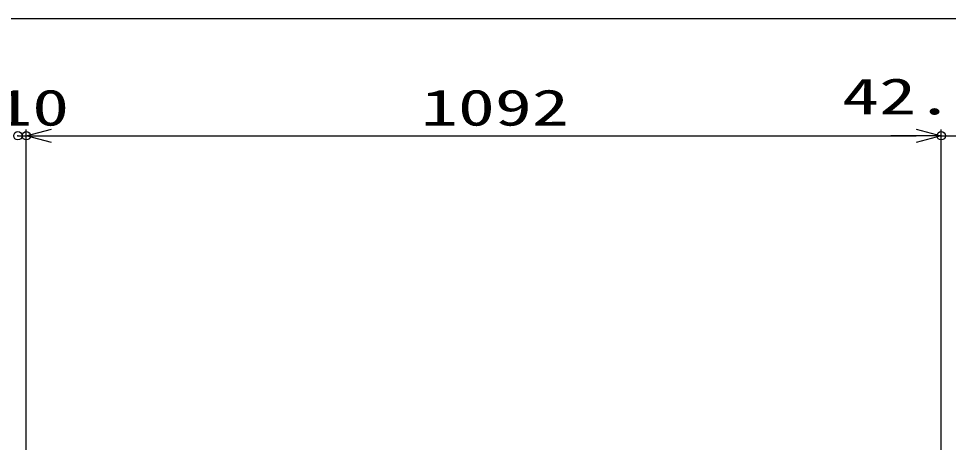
# Model space of a CAD drawing. Units: millimetres, scale not verified. Extents: x -4455 to 4455, y -3150 to 3150.
# Drawn here: x 1484 to 2594, y 377 to 884 of the extents above; entities that cross this region are included whole.
import ezdxf
from ezdxf.enums import TextEntityAlignment as Align

# ---------------------------------------------------------------- set-up
doc = ezdxf.new("R2010")
doc.units = ezdxf.units.MM
doc.header["$LTSCALE"] = 20
doc.header["$PDMODE"] = 32
doc.header["$PDSIZE"] = 10
doc.linetypes.add('USER2', pattern=[0.375, 0.25, -0.125])
doc.layers.add('0-1_寸法線', color=4, linetype='Continuous', lineweight=25)
doc.layers.add('0-2_0', color=3, linetype='USER2', lineweight=25)
doc.layers.add('0-3_DEFPOINTS', color=7, linetype='Continuous')
doc.styles.add('ＭＳ ゴシック', font='')
doc.styles.get('ＭＳ ゴシック').set_extended_font_data('MS Gothic')

# ---------------------------------------------------------------- blocks, each defined once
blk = doc.blocks.new('_Open30')
at = {"layer": '0-2_0', "color": 4, "linetype": 'Continuous'}
blk.add_line((0, 0), (-20, 0), dxfattribs=at)
blk.add_lwpolyline([(-20, 5.36), (0, 0), (-20, -5.36)], dxfattribs=at)

msp = doc.modelspace()

# ---------------------------------------------------------------- linework, layer by layer
at = {"layer": '0-1_寸法線'}
for p, q in [((348.09, 883.57), (2628.09, 883.57)), ((1483.09, 743.57), (1493.09, 743.57)), ((1493.09, 310.35), (1493.09, 751.07)), ((1493.09, 310.35), (1493.09, 751.07)), ((1523.09, 743.57), (2555.09, 743.57)), ((1523.09, 743.57), (1553.09, 743.57)), ((2555.09, 743.57), (2525.09, 743.57)), ((2585.09, 310.35), (2585.09, 751.07)), ((2585.09, 310.35), (2585.09, 751.07)), ((2585.09, 743.57), (2627.84, 743.57))]:
    msp.add_line(p, q, dxfattribs=at)
at = {"layer": '0-3_DEFPOINTS'}
for p in [(1483.09, 743.57), (1493.09, 743.57), (2585.09, 743.57)]:
    msp.add_point(p, dxfattribs=at)

# ---------------------------------------------------------------- block references
at = {"layer": '0-1_寸法線', "xscale": 1.5, "yscale": 1.5, "rotation": 180}
msp.add_blockref('_Open30', (1493.09, 743.57), dxfattribs=at)
msp.add_blockref('_Open30', (1493.09, 743.57), dxfattribs=at)
at = {"layer": '0-1_寸法線', "xscale": 1.5, "yscale": 1.5}
msp.add_blockref('_Open30', (2585.09, 743.57), dxfattribs=at)
msp.add_blockref('_Open30', (2585.09, 743.57), dxfattribs=at)

# ---------------------------------------------------------------- texts
at = {"layer": '0-1_寸法線', "color": 2, "style": 'ＭＳ ゴシック', "width": 1.5}
for s, p in [('42.8', (2466.77, 756.16)), ('10', (1455.95, 742.74)), ('1092', (1964.09, 742.74))]:
    msp.add_text(s, height=43.26, dxfattribs=at).set_placement(p, align=Align.BOTTOM_LEFT)

doc.saveas('drawing.dxf')
